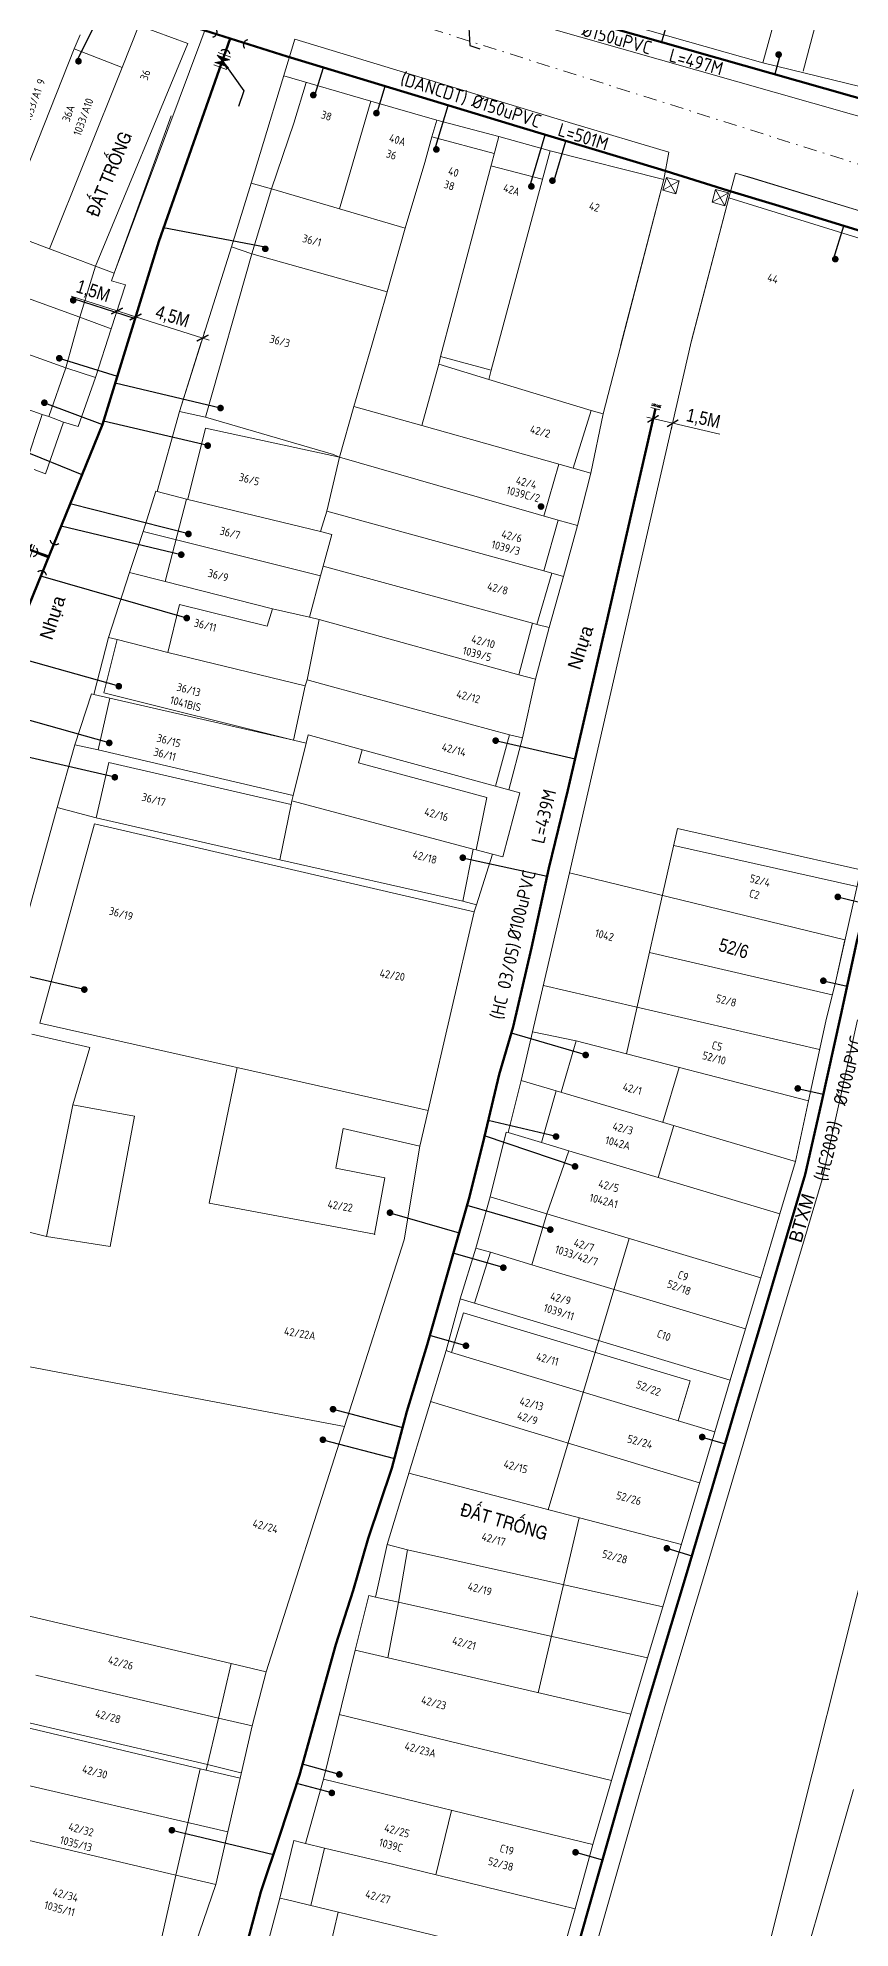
# Model space of a CAD drawing. Header units: inches. Extents: x 595615 to 1194060, y 1190840 to 2385448.
# Drawn here: x 596769.1 to 596830, y 1192142.7 to 1192284.4 of the extents above; entities that cross this region are included whole.
import ezdxf
from ezdxf.enums import TextEntityAlignment as Align

# ---------------------------------------------------------------- set-up
doc = ezdxf.new("R2010")
doc.units = ezdxf.units.IN
doc.header["$MEASUREMENT"] = 0
doc.linetypes.add('CENTER2', pattern=[1.125, 0.75, -0.125, 0.125, -0.125])
doc.linetypes.add('DASHDOTX2', pattern=[2, 1, -0.5, 0, -0.5])
doc.layers.get('Defpoints').update_dxf_attribs({"color": 1})
for name, color, linetype, lineweight in [('Chitiet', 4, 'Continuous', 9), ('DN 100 uPVC', 4, 'Continuous', 50), ('DN 150 uPVC', 4, 'Continuous', 50), ('DN 25 PE', 40, 'Continuous', 30), ('DUONG CACH LE', 112, 'Continuous', 5), ('Hogacong', 45, 'Continuous', 5), ('NAM-CDAI', 220, 'Continuous', 25), ('Nen tim duong', 9, 'CENTER2', 0), ('Nen_HTHANH-TP', 9, 'Continuous', 0), ('Nen_SN-HTHANH-TP_new', 7, 'Continuous', 0), ('Nen_SN_HTHANH_old', 9, 'Continuous', 0), ('TEXT PIPE', 3, 'Continuous', 25), ('Text_DiaDanh', 9, 'Continuous', 0), ('Text_GiaoThong', 142, 'Continuous', 0), ('TLK 15', 220, 'Continuous', 20), ('VAN', 7, 'Continuous', 20)]:
    doc.layers.add(name, color=color, linetype=linetype, lineweight=lineweight)
doc.layers.add('ki hieu van', color=170, linetype='Continuous')
doc.styles.add('Dia Danh', font='VHELVCN_0.TTF', dxfattribs={"height": 1})
doc.styles.add('Giao Thong', font='VAPTIMN_0.TTF', dxfattribs={"height": 1})
doc.styles.add('Sonha_QTB', font='isocp.shx', dxfattribs={"height": 0.6, "bigfont": 'bigfont.shx'})
doc.styles.add('text', font='isocp2.shx')
doc.styles.add('VNI-HC', font='VHELVCN_0.TTF')
doc.dimstyles.new('DUONG KICH THUOC', dxfattribs={"dimtxt": 1, "dimasz": 0.7, "dimexe": 0.5, "dimexo": 0.3, "dimgap": 0.2, "dimtad": 1, "dimzin": 0, "dimdsep": 46, "dimtxsty": 'VNI-HC', "dimblk": 'ARCHTICK', "dimcen": 0.09, "dimdle": 0.5, "dimclrd": 256, "dimclre": 256, "dimclrt": 256, "dimadec": 0, "dimazin": 0, "dimtfac": 1, "dimtofl": 0, "dimtmove": 0, "dimatfit": 3, "dimfxl": 1, "dimtolj": 1, "dimtzin": 0, "dimlwd": -1, "dimlwe": -1, "dimarcsym": 0})

# ---------------------------------------------------------------- blocks, each defined once
blk = doc.blocks.new('VAN')
at = {"layer": 'VAN'}
h = blk.add_hatch(color=256, dxfattribs=at)
h.paths.add_polyline_path([(0.21, -0.5), (0.49, 0), (0.21, 0.5)])
h.paths.add_polyline_path([(0.77, 0.5), (0.49, 0), (0.77, -0.5)])
at = {"layer": 'VAN', "ltscale": 100}
for p, q in [((0, 0.5), (0, -0.5)), ((0.77, -0.5), (0.21, 0.5)), ((0.21, -0.5), (0.77, 0.5)), ((0.21, 0.5), (0.21, -0.5)), ((0.77, 0.5), (0.77, -0.5)), ((0.98, 0.5), (0.98, -0.5))]:
    blk.add_line(p, q, dxfattribs=at)
blk = doc.blocks.new('TE+VAN')
at = {"layer": 'Chitiet', "ltscale": 100, "const_width": 0.1}
for points in [[(-0.35, 1.28, 0.571257), (0.35, 1.28)], [(1.1, 0.35, 0.571257), (1.1, -0.35)], [(0.35, -1.28, 0.571257), (-0.35, -1.28)]]:
    blk.add_lwpolyline(points, format="xyb", dxfattribs=at)
for points in [[(0, -1.08), (0, 1.08)], [(0.9, 0), (0, 0)]]:
    blk.add_lwpolyline(points, dxfattribs=at)
at = {"layer": 'VAN'}
blk.add_blockref('VAN', (1.3, 0), dxfattribs=at)
blk = doc.blocks.new('BIT')
at = {"layer": 'Chitiet', "ltscale": 100}
for p, q in [((0.35, 0), (-0.35, 0)), ((-0.3, -0.16), (-0.35, -0.21)), ((0.35, -0.16), (-0.35, -0.16)), ((-0.18, -0.16), (-0.34, -0.33)), ((-0.06, -0.16), (-0.22, -0.33)), ((0.07, -0.16), (-0.09, -0.33)), ((0.19, -0.16), (0.03, -0.33)), ((0.32, -0.16), (0.15, -0.33)), ((0.35, -0.25), (0.28, -0.33))]:
    blk.add_line(p, q, dxfattribs=at)
blk = doc.blocks.new('_ArchTick')
at = {"color": 0, "linetype": 'ByBlock', "const_width": 0.15}
blk.add_lwpolyline([(-0.5, -0.5), (0.5, 0.5)], dxfattribs=at)
blk = doc.blocks.new('*D56')
at = {"layer": 'Defpoints', "color": 0}
for p in [(596815.24, 1192255.86), (596816.71, 1192255.53), (596816.71, 1192255.53)]:
    blk.add_point(p, dxfattribs=at)
at = {"layer": 'DUONG CACH LE'}
for p, q in [((596814.76, 1192255.98), (596816.71, 1192255.53)), ((596815.18, 1192255.57), (596815.13, 1192255.38)), ((596816.64, 1192255.24), (596816.59, 1192255.04)), ((596816.71, 1192255.53), (596820.25, 1192254.71))]:
    blk.add_line(p, q, dxfattribs=at)
at = {"layer": 'DUONG CACH LE', "xscale": 0.7, "yscale": 0.7, "zscale": 0.7}
for p, rotation in [((596815.24, 1192255.86), 167.0652440470243), ((596816.71, 1192255.53), 347.0652440470244)]:
    blk.add_blockref('_ArchTick', p, dxfattribs=dict(at, rotation=rotation))
at = {"layer": 'DUONG CACH LE', "insert": (596819, 1192255.82), "char_height": 1, "attachment_point": 5, "rotation": 347.0652, "style": 'VNI-HC'}
blk.add_mtext('\\A1;1,5M', dxfattribs=at)
blk = doc.blocks.new('Hoga')
at = {"layer": 'Hogacong'}
for p, q in [((-0.5, 0.5), (0.5, -0.5)), ((-0.5, -0.5), (0.5, 0.5))]:
    blk.add_line(p, q, dxfattribs=at)
blk.add_lwpolyline([(-0.5, -0.5), (0.5, -0.5), (0.5, 0.5), (-0.5, 0.5)], close=True, dxfattribs=at)
blk = doc.blocks.new('TLK 15')
at = {"layer": 'TLK 15', "linetype": 'Continuous', "const_width": 0.25}
blk.add_lwpolyline([(-0.125, 0, 1), (0.125, 0, 1)], format="xyb", close=True, dxfattribs=at)
blk = doc.blocks.new('*D153')
at = {"layer": 'Defpoints', "color": 0}
for p in [(596775.03, 1192263.95), (596775.03, 1192263.95), (596776.42, 1192263.5)]:
    blk.add_point(p, dxfattribs=at)
at = {"layer": 'DUONG CACH LE'}
for p, q in [((596775.03, 1192263.95), (596771.58, 1192265.07)), ((596775.12, 1192264.24), (596775.19, 1192264.43)), ((596776.9, 1192263.35), (596775.03, 1192263.95)), ((596776.51, 1192263.79), (596776.58, 1192263.98))]:
    blk.add_line(p, q, dxfattribs=at)
at = {"layer": 'DUONG CACH LE', "xscale": 0.7, "yscale": 0.7, "zscale": 0.7}
for p, rotation in [((596775.03, 1192263.95), 162.0302553786172), ((596776.42, 1192263.5), 342.0302553786172)]:
    blk.add_blockref('_ArchTick', p, dxfattribs=dict(at, rotation=rotation))
at = {"layer": 'DUONG CACH LE', "insert": (596773.22, 1192265.38), "char_height": 1, "attachment_point": 5, "rotation": 342.0303, "style": 'VNI-HC'}
blk.add_mtext('\\A1;1,5M', dxfattribs=at)
blk = doc.blocks.new('*D154')
at = {"layer": 'Defpoints', "color": 0}
for p in [(596776.42, 1192263.5), (596781.45, 1192261.92), (596781.45, 1192261.92)]:
    blk.add_point(p, dxfattribs=at)
at = {"layer": 'DUONG CACH LE'}
for p, q in [((596775.94, 1192263.65), (596781.93, 1192261.77)), ((596776.51, 1192263.79), (596776.57, 1192263.98)), ((596781.54, 1192262.21), (596781.6, 1192262.4))]:
    blk.add_line(p, q, dxfattribs=at)
at = {"layer": 'DUONG CACH LE', "xscale": 0.7, "yscale": 0.7, "zscale": 0.7}
for p, rotation in [((596776.42, 1192263.5), 162.5339735797031), ((596781.45, 1192261.92), 342.5339735797031)]:
    blk.add_blockref('_ArchTick', p, dxfattribs=dict(at, rotation=rotation))
at = {"layer": 'DUONG CACH LE', "insert": (596779.17, 1192263.47), "char_height": 1, "attachment_point": 5, "rotation": 342.534, "style": 'VNI-HC'}
blk.add_mtext('\\A1;4,5M', dxfattribs=at)

msp = doc.modelspace()

# ---------------------------------------------------------------- linework, layer by layer
at = {"layer": 'DN 100 uPVC'}
for points in [[(596783.519, 1192284.383), (596778.165, 1192269.149), (596773.934, 1192255.449), (596768.433, 1192241.908), (596765.637, 1192231.988), (596761.406, 1192213.599), (596761.317, 1192205.846), (596755.011, 1192181.561), (596752.565, 1192169.005), (596748.081, 1192153.639), (596742.232, 1192132.849), (596741.035, 1192124.104)], [(596769.908, 1192245.539), (596754.8, 1192250.81), (596749.562, 1192252.525), (596743.565, 1192254.581), (596733.925, 1192258.438), (596728.283, 1192260.557), (596724.18, 1192261.842)], [(596815.419, 1192256.631), (596813.596, 1192248.694), (596812.085, 1192242.111), (596810.163, 1192233.742), (596808.85, 1192228.029), (596807.429, 1192222.171), (596806.119, 1192216.19), (596804.751, 1192210.286), (596803.693, 1192206.709), (596802.465, 1192201.535), (596801.425, 1192197.355), (596800.143, 1192192.911), (596798.283, 1192186.434), (596796.767, 1192181.44), (596795.654, 1192177.194), (596793.872, 1192171.904), (596792.742, 1192168.017), (596791.447, 1192163.968), (596788.728, 1192154.172), (596787.274, 1192149.756), (596785.818, 1192145.421), (596783.463, 1192136.642)]]:
    msp.add_lwpolyline(points, dxfattribs=at)
msp.add_lwpolyline([(596842.043, 1192266.882), (596838.952, 1192253.34), (596837.14, 1192245.711), (596835.01, 1192236.237), (596833.119, 1192227.825), (596831.63, 1192221.199), (596830.51, 1192216.583), (596829.316, 1192211.15), (596827.844, 1192204.487), (596826.656, 1192199.197), (596825.284, 1192194.595), (596823.377, 1192188.196, -0.0000973), (596823.377, 1192188.196), (596821.404, 1192181.583), (596819.686, 1192175.815), (596817.688, 1192169.099), (596816.597, 1192165.447, -0.0002228), (596816.597, 1192165.446), (596814.847, 1192159.606), (596813.098, 1192153.601), (596810.503, 1192144.493, -0.0000774), (596810.503, 1192144.493), (596808.525, 1192137.558), (596807.059, 1192130.886)], format="xyb", dxfattribs=at)
at = {"layer": 'DN 150 uPVC'}
for points in [[(596685.268, 1192331.966), (596737.006, 1192311.91), (596755.185, 1192304.864), (596776.018, 1192297.04), (596791.429, 1192291.681), (596800.276, 1192288.667), (596801.79, 1192288.119), (596838.255, 1192277.753), (596843.593, 1192275.644), (596884.395, 1192264.704), (596920.502, 1192255.075), (596946.849, 1192247.951, 0.0000461), (596946.849, 1192247.951), (596967.079, 1192242.485), (596986.889, 1192237.133)], [(596700.494, 1192316.307), (596710.356, 1192312.548), (596722.933, 1192307.755, -0.0001494), (596722.933, 1192307.755), (596731.681, 1192304.415), (596745.084, 1192299.298), (596759.193, 1192293.781), (596774.505, 1192287.721), (596780.674, 1192285.279), (596787.784, 1192283.039), (596797.369, 1192280.123), (596805.019, 1192277.797), (596815.823, 1192274.55), (596820.835, 1192272.984), (596824.419, 1192271.903), (596829.876, 1192270.234), (596832.869, 1192269.319), (596835.113, 1192268.723), (596911.595, 1192248.403), (596920.828, 1192245.95), (596922.505, 1192245.439)]]:
    msp.add_lwpolyline(points, format="xyb", dxfattribs=at)
at = {"layer": 'DN 25 PE'}
for p, q in [((596772.015, 1192282.678), (596774.505, 1192287.721)), ((596816.261, 1192285.475), (596815.875, 1192284.115)), ((596824.78, 1192283.176), (596824.361, 1192281.703)), ((596789.879, 1192280.139), (596790.509, 1192282.21)), ((596794.49, 1192278.661), (596795.141, 1192280.801)), ((596798.861, 1192276.063), (596799.865, 1192279.364)), ((596805.987, 1192273.292), (596807.149, 1192277.157)), ((596807.815, 1192273.722), (596808.707, 1192276.688)), ((596786.153, 1192268.735), (596778.526, 1192270.177)), ((596828.78, 1192267.838), (596829.544, 1192270.336)), ((596771.744, 1192264.881), (596776.38, 1192263.377)), ((596770.697, 1192260.406), (596775.05, 1192259.062)), ((596782.793, 1192256.67), (596774.891, 1192258.549)), ((596769.583, 1192257.07), (596773.934, 1192255.449)), ((596781.834, 1192253.857), (596774.004, 1192255.678)), ((596767.723, 1192253.58), (596772.402, 1192251.679)), ((596780.387, 1192247.235), (596771.518, 1192249.502)), ((596779.848, 1192245.679), (596770.834, 1192247.818)), ((596780.262, 1192240.924), (596769.326, 1192244.076)), ((596775.165, 1192235.816), (596767.338, 1192238.022)), ((596774.446, 1192231.566), (596766.175, 1192233.897)), ((596803.432, 1192231.737), (596809.388, 1192230.369)), ((596774.865, 1192228.992), (596765.446, 1192231.159)), ((596800.968, 1192222.958), (596807.298, 1192221.571)), ((596829.097, 1192220.022), (596831.22, 1192219.507)), ((596772.575, 1192213.072), (596761.852, 1192215.539)), ((596828.011, 1192213.733), (596829.792, 1192213.316)), ((596810.183, 1192208.167), (596804.611, 1192209.814)), ((596826.095, 1192205.657), (596828.009, 1192205.234)), ((596807.964, 1192202.053), (596802.875, 1192203.261)), ((596809.388, 1192199.81), (596802.601, 1192202.108)), ((596795.503, 1192196.343), (596800.701, 1192194.844)), ((596807.528, 1192195.075), (596801.287, 1192196.876)), ((596804.006, 1192192.222), (596800.256, 1192193.304)), ((596801.203, 1192186.366), (596798.487, 1192187.146)), ((596791.236, 1192181.608), (596796.453, 1192180.241)), ((596790.471, 1192179.316), (596795.842, 1192177.909)), ((596818.923, 1192179.52), (596820.638, 1192179.011)), ((596816.274, 1192171.178), (596818.142, 1192170.623)), ((596791.71, 1192154.223), (596788.954, 1192154.988)), ((596791.142, 1192152.84), (596788.519, 1192153.539)), ((596779.144, 1192150.042), (596786.762, 1192148.23)), ((596809.425, 1192148.386), (596811.448, 1192147.81))]:
    msp.add_line(p, q, dxfattribs=at)
at = {"layer": 'Nen tim duong', "linetype": 'DASHDOTX2'}
msp.add_line((596778.496, 1192291.462), (596839.581, 1192272.132), dxfattribs=at)
at = {"layer": 'Nen_HTHANH-TP', "linetype": 'Continuous'}
for p, q in [((596828.739, 1192290.395), (596826.488, 1192281.919)), ((596801.12, 1192286.95), (596837.598, 1192276.579)), ((596824.68, 1192286.899), (596823.474, 1192282.568)), ((596782.089, 1192286.254), (596774.816, 1192266.779)), ((596776.661, 1192285.36), (596775.414, 1192282.209)), ((596780.342, 1192284.013), (596776.661, 1192285.36)), ((596810.661, 1192286.178), (596823.474, 1192282.568)), ((596772.262, 1192284.647), (596771.803, 1192283.596)), ((596773.426, 1192267.308), (596780.342, 1192284.013)), ((596788.377, 1192284.342), (596809.207, 1192278.007)), ((596771.803, 1192283.596), (596766.414, 1192269.972)), ((596771.803, 1192283.596), (596775.414, 1192282.209)), ((596831.885, 1192280.505), (596823.474, 1192282.568)), ((596775.414, 1192282.209), (596769.965, 1192268.615)), ((596787.537, 1192281.58), (596794.076, 1192279.694)), ((596789.215, 1192281.09), (596788.297, 1192278.03)), ((596794.076, 1192279.694), (596791.712, 1192271.612)), ((596794.076, 1192279.694), (596799.027, 1192278.268)), ((596779.087, 1192278.572), (596774.816, 1192266.779)), ((596799.027, 1192278.268), (596798.638, 1192276.998)), ((596799.027, 1192278.268), (596803.658, 1192277.022)), ((596788.297, 1192278.03), (596786.621, 1192273.098)), ((596798.638, 1192276.998), (596798.11, 1192275.088)), ((596798.638, 1192276.998), (596803.329, 1192275.762)), ((596803.658, 1192277.022), (596799.301, 1192260.529)), ((596803.658, 1192277.022), (596807.519, 1192275.965)), ((596809.207, 1192278.007), (596816.419, 1192275.852)), ((596807.519, 1192275.965), (596803.102, 1192259.522)), ((596807.519, 1192275.965), (596816.041, 1192273.812)), ((596816.419, 1192275.852), (596816.041, 1192273.812)), ((596796.654, 1192270.156), (596798.11, 1192275.088)), ((596806.931, 1192273.835), (596803.08, 1192274.842)), ((596820.932, 1192272.436), (596821.43, 1192274.286)), ((596820.932, 1192272.436), (596821.43, 1192274.286)), ((596821.43, 1192274.286), (596822.491, 1192273.977)), ((596821.43, 1192274.286), (596833.483, 1192270.616)), ((596785.091, 1192273.537), (596783.605, 1192268.766)), ((596785.091, 1192273.537), (596786.621, 1192273.098)), ((596786.621, 1192273.098), (596785.145, 1192268.227)), ((596786.621, 1192273.098), (596791.712, 1192271.612)), ((596816.041, 1192273.812), (596811.485, 1192256.248)), ((596812.801, 1192261.339), (596816.041, 1192273.812)), ((596822.491, 1192273.977), (596833.483, 1192270.616)), ((596791.712, 1192271.612), (596796.654, 1192270.156)), ((596820.932, 1192272.436), (596818.13, 1192261.734)), ((596820.932, 1192272.436), (596818.13, 1192261.724)), ((596820.932, 1192272.436), (596833.145, 1192268.656)), ((596769.965, 1192268.615), (596766.414, 1192269.972)), ((596795.287, 1192265.375), (596796.654, 1192270.156)), ((596772.239, 1192263.477), (596758.135, 1192268.615)), ((596773.426, 1192267.308), (596769.965, 1192268.615)), ((596783.605, 1192268.766), (596779.715, 1192256.403)), ((596783.605, 1192268.766), (596785.145, 1192268.227)), ((596773.426, 1192267.308), (596772.239, 1192263.477)), ((596774.816, 1192266.779), (596773.426, 1192267.308)), ((596785.145, 1192268.227), (596781.665, 1192255.984)), ((596785.145, 1192268.227), (596795.287, 1192265.375)), ((596775.667, 1192265.909), (596774.6, 1192262.619)), ((596774.6, 1192262.619), (596775.667, 1192265.909)), ((596774.816, 1192266.779), (596774.607, 1192266.199)), ((596774.607, 1192266.199), (596774.816, 1192266.779)), ((596774.607, 1192266.199), (596775.667, 1192265.909)), ((596775.667, 1192265.909), (596774.607, 1192266.199)), ((596771.192, 1192259.696), (596757.038, 1192264.764)), ((596795.287, 1192265.375), (596794.131, 1192261.384)), ((596772.239, 1192263.477), (596771.192, 1192259.696)), ((596772.239, 1192263.477), (596774.6, 1192262.619)), ((596774.6, 1192262.619), (596773.403, 1192258.958)), ((596774.6, 1192262.619), (596773.403, 1192258.958)), ((596781.35, 1192261.614), (596779.715, 1192256.403)), ((596794.131, 1192261.384), (596792.804, 1192256.783)), ((596808.963, 1192221.816), (596818.13, 1192261.734)), ((596769.415, 1192256.194), (596755.781, 1192260.963)), ((596799.162, 1192259.968), (596797.886, 1192255.357)), ((596799.192, 1192260.068), (596799.162, 1192259.968)), ((596802.923, 1192258.821), (596799.162, 1192259.968)), ((596799.301, 1192260.529), (596799.192, 1192260.068)), ((596799.301, 1192260.529), (596803.102, 1192259.522)), ((596771.192, 1192259.696), (596769.905, 1192256.035)), ((596773.403, 1192258.958), (596771.192, 1192259.696)), ((596773.403, 1192258.958), (596772.116, 1192255.277)), ((596773.403, 1192258.958), (596772.116, 1192255.277)), ((596803.102, 1192259.522), (596802.923, 1192258.821)), ((596810.585, 1192256.498), (596802.923, 1192258.821)), ((596768.128, 1192252.333), (596769.415, 1192256.194)), ((596769.905, 1192256.035), (596769.415, 1192256.194)), ((596771.025, 1192255.626), (596769.658, 1192251.735)), ((596771.025, 1192255.626), (596769.658, 1192251.735)), ((596771.025, 1192255.626), (596769.905, 1192256.035)), ((596772.116, 1192255.277), (596771.025, 1192255.626)), ((596772.116, 1192255.277), (596771.025, 1192255.626)), ((596779.715, 1192256.403), (596778.04, 1192250.411)), ((596778.04, 1192250.411), (596779.715, 1192256.403)), ((596781.665, 1192255.984), (596779.715, 1192256.403)), ((596791.257, 1192253.182), (596781.665, 1192255.984)), ((596792.804, 1192256.783), (596791.727, 1192253.002)), ((596792.804, 1192256.783), (596797.886, 1192255.357)), ((596810.585, 1192256.498), (596809.238, 1192252.167)), ((596810.568, 1192251.788), (596811.485, 1192256.248)), ((596811.485, 1192256.248), (596810.585, 1192256.498)), ((596780.33, 1192249.833), (596781.656, 1192255.174)), ((596781.656, 1192255.174), (596791.727, 1192253.002)), ((596797.886, 1192255.357), (596809.238, 1192252.167)), ((596791.727, 1192253.002), (596790.761, 1192248.942)), ((596791.727, 1192253.002), (596791.257, 1192253.182)), ((596791.727, 1192253.002), (596808.121, 1192248.256)), ((596769.658, 1192251.735), (596768.818, 1192252.074)), ((596769.658, 1192251.735), (596768.818, 1192252.074)), ((596808.178, 1192252.466), (596807.051, 1192248.565)), ((596809.238, 1192252.167), (596810.568, 1192251.788)), ((596810.568, 1192251.788), (596809.572, 1192247.877)), ((596777.929, 1192250.431), (596776.982, 1192247.421)), ((596776.982, 1192247.421), (596777.929, 1192250.431)), ((596778.04, 1192250.411), (596777.929, 1192250.431)), ((596777.929, 1192250.431), (596778.04, 1192250.411)), ((596780.25, 1192249.853), (596778.04, 1192250.411)), ((596778.645, 1192243.672), (596780.25, 1192249.853)), ((596790.282, 1192247.421), (596780.25, 1192249.853)), ((596790.761, 1192248.942), (596790.282, 1192247.421)), ((596790.761, 1192248.942), (596807.054, 1192244.455)), ((596776.982, 1192247.421), (596775.974, 1192244.33)), ((596775.974, 1192244.33), (596776.982, 1192247.421)), ((596776.982, 1192247.421), (596790.285, 1192244.091)), ((596790.282, 1192247.421), (596791.152, 1192247.192)), ((596791.152, 1192247.192), (596790.504, 1192244.821)), ((596808.121, 1192248.256), (596807.054, 1192244.455)), ((596808.121, 1192248.256), (596809.572, 1192247.877)), ((596808.515, 1192244.046), (596809.572, 1192247.877)), ((596828.939, 1192213.722), (596836.183, 1192245.948)), ((596775.974, 1192244.33), (596774.398, 1192239.458)), ((596775.974, 1192244.33), (596774.398, 1192239.458)), ((596778.645, 1192243.672), (596775.974, 1192244.33)), ((596790.504, 1192244.821), (596790.285, 1192244.091)), ((596790.504, 1192244.821), (596806.197, 1192240.534)), ((596806.518, 1192240.454), (596807.644, 1192244.285)), ((596807.054, 1192244.455), (596808.515, 1192244.046)), ((596786.687, 1192241.618), (596778.645, 1192243.672)), ((596790.285, 1192244.091), (596789.477, 1192240.991)), ((596807.438, 1192240.225), (596808.515, 1192244.046)), ((596778.839, 1192238.352), (596779.706, 1192241.943)), ((596779.706, 1192241.943), (596786.298, 1192240.308)), ((596786.298, 1192240.308), (596786.687, 1192241.618)), ((596789.477, 1192240.991), (596786.687, 1192241.618)), ((596789.291, 1192236.3), (596790.197, 1192240.821)), ((596790.197, 1192240.821), (596789.477, 1192240.991)), ((596790.197, 1192240.821), (596805.161, 1192236.673)), ((596806.197, 1192240.534), (596805.161, 1192236.673)), ((596806.197, 1192240.534), (596806.518, 1192240.454)), ((596806.431, 1192236.344), (596807.438, 1192240.225)), ((596806.518, 1192240.454), (596807.438, 1192240.225)), ((596774.398, 1192239.458), (596773.302, 1192235.198)), ((596774.398, 1192239.458), (596773.302, 1192235.198)), ((596775.048, 1192239.309), (596774.042, 1192235.308)), ((596775.048, 1192239.309), (596774.398, 1192239.458)), ((596775.048, 1192239.309), (596778.839, 1192238.352)), ((596778.839, 1192238.352), (596789.141, 1192235.84)), ((596788.275, 1192231.77), (596789.141, 1192235.84)), ((596789.141, 1192235.84), (596789.291, 1192236.3)), ((596789.291, 1192236.3), (596791.201, 1192235.782)), ((596791.201, 1192235.782), (596804.464, 1192232.183)), ((596805.161, 1192236.673), (596806.431, 1192236.344)), ((596805.434, 1192231.953), (596806.431, 1192236.344)), ((596773.112, 1192235.257), (596771.865, 1192231.426)), ((596773.112, 1192235.257), (596771.865, 1192231.426)), ((596773.302, 1192235.198), (596773.112, 1192235.257)), ((596773.302, 1192235.198), (596773.112, 1192235.257)), ((596773.302, 1192235.198), (596788.275, 1192231.77)), ((596773.615, 1192231.038), (596774.502, 1192234.929)), ((596774.042, 1192235.308), (596788.275, 1192231.77)), ((596789.225, 1192231.54), (596788.238, 1192227.62)), ((596788.275, 1192231.77), (596789.225, 1192231.54)), ((596789.225, 1192231.54), (596789.374, 1192232.171)), ((596789.374, 1192232.171), (596793.455, 1192231.034)), ((596804.464, 1192232.183), (596803.427, 1192228.322)), ((596805.434, 1192231.953), (596804.408, 1192228.053)), ((596804.464, 1192232.183), (596805.434, 1192231.953)), ((596771.865, 1192231.426), (596770.549, 1192226.735)), ((596771.865, 1192231.426), (596770.549, 1192226.735)), ((596771.865, 1192231.426), (596773.615, 1192231.038)), ((596774.406, 1192230.088), (596773.469, 1192225.958)), ((596773.615, 1192231.038), (596788.238, 1192227.62)), ((596774.406, 1192230.088), (596788.088, 1192226.949)), ((596793.425, 1192231.054), (596793.136, 1192230.084)), ((596793.136, 1192230.084), (596802.778, 1192227.481)), ((596793.455, 1192231.034), (596803.427, 1192228.322)), ((596788.138, 1192227.21), (596788.238, 1192227.62)), ((596802.778, 1192227.481), (596801.961, 1192223.541)), ((596804.408, 1192228.053), (596803.427, 1192228.322)), ((596803.982, 1192223.022), (596805.238, 1192227.813)), ((596804.408, 1192228.053), (596805.238, 1192227.813)), ((596770.549, 1192226.735), (596766.171, 1192210.942)), ((596770.549, 1192226.735), (596766.171, 1192210.942)), ((596770.549, 1192226.735), (596773.469, 1192225.958)), ((596773.469, 1192225.958), (596787.232, 1192222.809)), ((596788.088, 1192226.949), (596787.232, 1192222.809)), ((596788.138, 1192227.21), (596788.088, 1192226.949)), ((596788.138, 1192227.21), (596801.741, 1192223.61)), ((596769.242, 1192210.554), (596773.35, 1192225.498)), ((596801.815, 1192218.891), (596773.35, 1192225.498)), ((596801.741, 1192223.61), (596800.974, 1192219.71)), ((596801.741, 1192223.61), (596801.961, 1192223.541)), ((596801.961, 1192223.541), (596803.191, 1192223.222)), ((596801.985, 1192219.431), (596803.191, 1192223.222)), ((596803.191, 1192223.222), (596803.982, 1192223.022)), ((596787.232, 1192222.809), (596800.974, 1192219.71)), ((596806.202, 1192209.904), (596808.963, 1192221.816)), ((596808.963, 1192221.816), (596829.627, 1192216.803)), ((596801.815, 1192218.891), (596798.367, 1192203.998)), ((596800.974, 1192219.71), (596801.985, 1192219.431)), ((596801.985, 1192219.431), (596801.815, 1192218.891)), ((596829.627, 1192216.803), (596828.939, 1192213.722)), ((596828.192, 1192210.712), (596828.939, 1192213.722)), ((596828.192, 1192210.712), (596828.939, 1192213.722)), ((596769.242, 1192210.554), (596798.367, 1192203.998)), ((596826.886, 1192204.721), (596828.192, 1192210.712)), ((596826.886, 1192204.721), (596828.192, 1192210.712)), ((596768.642, 1192209.734), (596772.983, 1192208.727)), ((596805.345, 1192206.263), (596806.202, 1192209.904)), ((596806.202, 1192209.904), (596809.463, 1192209.237)), ((596809.463, 1192209.237), (596808.336, 1192205.376)), ((596809.463, 1192209.237), (596826.886, 1192204.721)), ((596772.983, 1192208.727), (596771.727, 1192204.436)), ((596781.953, 1192197.045), (596784.044, 1192207.226)), ((596804.368, 1192202.343), (596805.345, 1192206.263)), ((596805.345, 1192206.263), (596825.92, 1192200.18)), ((596806.869, 1192201.605), (596807.966, 1192205.485)), ((596825.92, 1192200.18), (596826.886, 1192204.721)), ((596825.92, 1192200.18), (596826.886, 1192204.721)), ((596771.727, 1192204.436), (596769.745, 1192194.555)), ((596771.727, 1192204.436), (596776.337, 1192203.58)), ((596774.515, 1192193.799), (596776.337, 1192203.58)), ((596797.739, 1192201.337), (596798.367, 1192203.998)), ((596791.998, 1192202.663), (596791.45, 1192199.682)), ((596791.998, 1192202.663), (596797.739, 1192201.337)), ((596803.032, 1192197.532), (596804.218, 1192202.392)), ((596804.218, 1192202.392), (596804.368, 1192202.343)), ((596804.368, 1192202.343), (596806.869, 1192201.605)), ((596796.565, 1192194.316), (596797.739, 1192201.337)), ((596806.869, 1192201.605), (596808.929, 1192200.986)), ((596807.273, 1192196.255), (596808.929, 1192200.986)), ((596808.929, 1192200.986), (596824.753, 1192196.259)), ((596791.45, 1192199.682), (596795.111, 1192198.965)), ((596795.111, 1192198.965), (596794.354, 1192194.725)), ((596824.753, 1192196.259), (596825.92, 1192200.18)), ((596824.753, 1192196.259), (596825.92, 1192200.18)), ((596801.955, 1192193.681), (596803.032, 1192197.532)), ((596803.032, 1192197.532), (596807.273, 1192196.255)), ((596794.354, 1192194.725), (596781.953, 1192197.045)), ((596806.146, 1192192.434), (596807.273, 1192196.255)), ((596807.273, 1192196.255), (596823.317, 1192191.458)), ((596823.317, 1192191.458), (596824.753, 1192196.259)), ((596823.317, 1192191.458), (596824.753, 1192196.259)), ((596763.763, 1192196.02), (596769.745, 1192194.555)), ((596769.745, 1192194.555), (596774.515, 1192193.799)), ((596796.565, 1192194.316), (596792.086, 1192180.303)), ((596800.768, 1192189.89), (596801.955, 1192193.681)), ((596803.046, 1192193.382), (596801.839, 1192189.561)), ((596801.955, 1192193.681), (596803.046, 1192193.382)), ((596803.046, 1192193.382), (596806.146, 1192192.434)), ((596806.146, 1192192.434), (596822.18, 1192187.627)), ((596823.317, 1192191.458), (596822.18, 1192187.627)), ((596823.317, 1192191.458), (596822.18, 1192187.627)), ((596800.758, 1192189.87), (596799.721, 1192186.009)), ((596800.768, 1192189.89), (596800.758, 1192189.87)), ((596801.839, 1192189.561), (596800.768, 1192189.89)), ((596821.033, 1192183.786), (596801.839, 1192189.561)), ((596800.122, 1192185.869), (596801.009, 1192188.84)), ((596801.009, 1192188.84), (596818.013, 1192183.724)), ((596822.18, 1192187.627), (596821.033, 1192183.786)), ((596822.18, 1192187.627), (596821.033, 1192183.786)), ((596759.331, 1192186.506), (596792.086, 1192180.303)), ((596795.303, 1192171.455), (596799.721, 1192186.009)), ((596800.122, 1192185.869), (596799.721, 1192186.009)), ((596819.876, 1192179.915), (596800.122, 1192185.869)), ((596818.013, 1192183.724), (596817.126, 1192180.743)), ((596819.876, 1192179.915), (596821.033, 1192183.786)), ((596819.876, 1192179.915), (596821.033, 1192183.786)), ((596818.729, 1192176.084), (596798.555, 1192182.178)), ((596792.086, 1192180.303), (596786.211, 1192161.918)), ((596815.977, 1192166.802), (596819.876, 1192179.915)), ((596815.977, 1192166.802), (596819.876, 1192179.915)), ((596796.929, 1192176.807), (596817.363, 1192171.453)), ((596809.687, 1192173.464), (596806.622, 1192160.354)), ((596794.426, 1192167.515), (596795.303, 1192171.455)), ((596795.303, 1192171.455), (596796.814, 1192171.056)), ((596796.814, 1192171.056), (596796.147, 1192167.136)), ((596815.977, 1192166.802), (596796.814, 1192171.056)), ((596758.446, 1192168.436), (596783.6, 1192162.546)), ((596792.89, 1192163.553), (596793.926, 1192167.644)), ((596793.926, 1192167.644), (596794.426, 1192167.515)), ((596794.426, 1192167.515), (596796.147, 1192167.136)), ((596796.147, 1192167.136), (596795.35, 1192162.975)), ((596814.82, 1192162.971), (596796.147, 1192167.136)), ((596814.82, 1192162.971), (596815.977, 1192166.802)), ((596814.82, 1192162.971), (596815.977, 1192166.802)), ((596790.507, 1192153.861), (596792.89, 1192163.553)), ((596813.563, 1192158.75), (596792.89, 1192163.553)), ((596783.6, 1192162.546), (596782.654, 1192158.455)), ((596786.211, 1192161.918), (596783.6, 1192162.546)), ((596813.563, 1192158.75), (596814.82, 1192162.971)), ((596813.563, 1192158.75), (596814.82, 1192162.971)), ((596768.941, 1192161.674), (596782.654, 1192158.455)), ((596785.174, 1192157.857), (596786.211, 1192161.918)), ((596781.267, 1192154.654), (596768.034, 1192157.783)), ((596768.124, 1192158.173), (596781.827, 1192154.974)), ((596782.654, 1192158.455), (596781.727, 1192154.544)), ((596782.654, 1192158.455), (596785.174, 1192157.857)), ((596784.257, 1192153.946), (596785.174, 1192157.857)), ((596791.699, 1192158.708), (596812.116, 1192153.757)), ((596810.731, 1192148.978), (596813.563, 1192158.75)), ((596810.731, 1192148.978), (596813.563, 1192158.75)), ((596781.827, 1192154.974), (596784.307, 1192154.346)), ((596765.987, 1192153.942), (596783.341, 1192149.916)), ((596781.267, 1192154.654), (596780.33, 1192150.573)), ((596781.267, 1192154.654), (596784.257, 1192153.946)), ((596783.341, 1192149.916), (596784.257, 1192153.946)), ((596789.171, 1192149.05), (596790.507, 1192153.861)), ((596790.507, 1192153.861), (596802.88, 1192150.861)), ((596790.507, 1192153.861), (596802.88, 1192150.861)), ((596825.524, 1192136.561), (596830.285, 1192153.085)), ((596810.731, 1192148.978), (596802.88, 1192150.861)), ((596810.731, 1192148.978), (596802.88, 1192150.861)), ((596765.13, 1192150.041), (596779.453, 1192146.672)), ((596780.33, 1192150.573), (596779.453, 1192146.672)), ((596783.341, 1192149.916), (596782.444, 1192145.975)), ((596788.301, 1192149.27), (596787.245, 1192144.949)), ((596788.861, 1192149.12), (596788.301, 1192149.27)), ((596788.861, 1192149.12), (596789.171, 1192149.05)), ((596789.171, 1192149.05), (596790.602, 1192148.691)), ((596790.602, 1192148.691), (596789.565, 1192144.391)), ((596790.602, 1192148.691), (596795.793, 1192147.476)), ((596809.385, 1192144.157), (596810.731, 1192148.978)), ((596809.385, 1192144.157), (596810.731, 1192148.978)), ((596777.68, 1192138.861), (596779.453, 1192146.672)), ((596779.453, 1192146.672), (596782.444, 1192145.975)), ((596809.385, 1192144.157), (596795.793, 1192147.476)), ((596779.83, 1192138.333), (596782.444, 1192145.975)), ((596785.939, 1192140.068), (596787.245, 1192144.949)), ((596787.245, 1192144.949), (596787.715, 1192144.839)), ((596808.159, 1192139.896), (596787.715, 1192144.839)), ((596790.459, 1192138.981), (596791.615, 1192143.892)), ((596808.159, 1192139.896), (596809.385, 1192144.157))]:
    msp.add_line(p, q, dxfattribs=at)
for points in [[(596785.091, 1192273.537), (596788.377, 1192284.342)], [(596813.258, 1192208.253), (596817.078, 1192225.145), (596830.813, 1192222.058)], [(596816.793, 1192223.882), (596830.529, 1192220.794)], [(596814.975, 1192215.844), (596828.681, 1192212.683)], [(596827.729, 1192208.587), (596807.009, 1192213.388)], [(596817.193, 1192207.233), (596815.977, 1192203.12)], [(596816.794, 1192202.878), (596815.631, 1192198.984)], [(596807.362, 1192174.073), (596813.443, 1192194.41)], [(596798.952, 1192146.704), (596800.122, 1192151.53)]]:
    msp.add_lwpolyline(points, dxfattribs=at)
for points in [[(596882.444, 1192257.606), (596855.99, 1192264.637, 0.4181218), (596854.763, 1192263.915), (596822.774, 1192136.762, 0.4171704), (596824.245, 1192134.33), (596875.323, 1192122.025, 0.3868547), (596877.683, 1192123.32), (596894.658, 1192172.766), (596898.093, 1192183.838), (596907.828, 1192215.274), (596917.581, 1192245.826)], [(596830.578, 1192210.801), (596829.105, 1192204.137), (596827.913, 1192198.829), (596826.537, 1192194.211), (596824.63, 1192187.812, -0.0000973), (596824.63, 1192187.811), (596822.656, 1192181.198), (596820.938, 1192175.43), (596818.941, 1192168.714), (596817.85, 1192165.062, -0.0002228), (596817.849, 1192165.061), (596816.099, 1192159.222), (596814.351, 1192153.22), (596811.757, 1192144.114, -0.0000774), (596811.757, 1192144.114), (596809.783, 1192137.194), (596808.661, 1192132.099, 0.402679), (596809.384, 1192130.916), (596852.675, 1192119.572)]]:
    msp.add_lwpolyline(points, format="xyb", dxfattribs=at)
for p in [(596800.974, 1192219.71), (596794.354, 1192194.725)]:
    msp.add_point(p, dxfattribs=at)

# ---------------------------------------------------------------- block references
at = {"layer": 'Chitiet'}
for name, p, rotation in [('TE+VAN', (596783.519, 1192284.383), 250.7774780222556), ('BIT', (596815.419, 1192256.631), 164.654881853961), ('TE+VAN', (596769.874, 1192245.453), 158.2950541867203)]:
    msp.add_blockref(name, p, dxfattribs=dict(at, rotation=rotation))
at = {"layer": 'Hogacong', "rotation": 344.6261665757249}
for p in [(596816.589, 1192273.355), (596820.282, 1192272.456)]:
    msp.add_blockref('Hoga', p, dxfattribs=at)
at = {"layer": 'TLK 15', "rotation": 359.9999999934133}
for p in [(596772.14, 1192282.678), (596824.655, 1192283.176), (596789.754, 1192280.139), (596794.49, 1192278.786), (596798.986, 1192276.063), (596806.112, 1192273.292), (596807.69, 1192273.722), (596786.153, 1192268.61), (596771.744, 1192264.756), (596770.697, 1192260.406), (596769.583, 1192257.07), (596782.793, 1192256.67), (596781.834, 1192253.857), (596806.837, 1192249.289), (596780.387, 1192247.235), (596779.848, 1192245.679), (596780.262, 1192240.924), (596775.165, 1192235.816), (596774.446, 1192231.566), (596803.432, 1192231.737), (596774.865, 1192228.992), (596800.968, 1192222.958), (596829.097, 1192220.022), (596772.575, 1192213.072), (596810.183, 1192208.167), (596826.095, 1192205.657), (596807.964, 1192202.053), (596809.388, 1192199.81), (596795.503, 1192196.343), (596807.528, 1192195.075), (596804.006, 1192192.222), (596801.203, 1192186.366), (596791.236, 1192181.608), (596790.471, 1192179.316), (596818.923, 1192179.52), (596816.274, 1192171.178), (596791.71, 1192154.223), (596791.142, 1192152.84), (596779.144, 1192150.042), (596809.425, 1192148.386)]:
    msp.add_blockref('TLK 15', p, dxfattribs=at)
at = {"layer": 'TLK 15'}
for p in [(596772.14, 1192282.678), (596824.655, 1192283.176), (596789.754, 1192280.139), (596794.49, 1192278.786), (596798.986, 1192276.063), (596806.112, 1192273.292), (596807.69, 1192273.722), (596786.153, 1192268.61), (596828.905, 1192267.838), (596771.744, 1192264.756), (596770.697, 1192260.406), (596769.583, 1192257.07), (596782.793, 1192256.67), (596781.834, 1192253.857), (596806.837, 1192249.289), (596780.387, 1192247.235), (596779.848, 1192245.679), (596780.262, 1192240.924), (596775.165, 1192235.816), (596774.446, 1192231.566), (596803.432, 1192231.737), (596774.865, 1192228.992), (596800.968, 1192222.958), (596829.097, 1192220.022), (596772.575, 1192213.072), (596828.011, 1192213.733), (596828.011, 1192213.733), (596810.183, 1192208.167), (596826.095, 1192205.657), (596807.964, 1192202.053), (596809.388, 1192199.81), (596795.503, 1192196.343), (596807.528, 1192195.075), (596804.006, 1192192.222), (596801.203, 1192186.366), (596791.236, 1192181.608), (596790.471, 1192179.316), (596818.923, 1192179.52), (596816.274, 1192171.178), (596791.71, 1192154.223), (596791.142, 1192152.84), (596779.144, 1192150.042), (596809.425, 1192148.386)]:
    msp.add_blockref('TLK 15', p, dxfattribs=at)

# ---------------------------------------------------------------- texts
at = {"layer": 'NAM-CDAI', "style": 'text'}
for s, rotation, p in [('L=497M', 344.65791, (596816.368, 1192282.688)), ('(DANCDT)', 342.53808, (596796.203, 1192280.944)), ('L=501M', 342.53808, (596808.023, 1192277.122)), ('L=439M', 76.97226, (596807.059, 1192223.945)), ('(HC 03/05)', 76.97226, (596803.979, 1192210.756)), ('(HC2003)', 76.04601, (596828.284, 1192198.634))]:
    msp.add_text(s, height=1, rotation=rotation, dxfattribs=at).set_placement(p)
at = {"layer": 'Nen_SN-HTHANH-TP_new', "style": 'Sonha_QTB'}
for s, rotation, p in [('36', 70.04623, (596777.147, 1192281.65)), ('36A', 70.04623, (596771.383, 1192278.767)), ('38', 342.64207, (596790.735, 1192278.59)), ('40A', 342.64207, (596796.076, 1192276.773)), ('40', 342.64207, (596800.27, 1192274.375)), ('42A', 342.64207, (596804.632, 1192273.037)), ('42', 342.64207, (596810.835, 1192271.76)), ('36/1', 345.04623, (596789.648, 1192269.243)), ('44', 342.64207, (596824.227, 1192266.388)), ('36/3', 345.04623, (596787.241, 1192261.693)), ('42/2', 345.04623, (596806.774, 1192254.92)), ('36/5', 345.04623, (596784.948, 1192251.326)), ('42/4', 345.04623, (596805.733, 1192251.081)), ('36/7', 345.04623, (596783.51, 1192247.302)), ('42/6', 345.04623, (596804.644, 1192247.064)), ('36/9', 345.04623, (596782.621, 1192244.129)), ('42/8', 345.04623, (596803.582, 1192243.146)), ('36/11', 345.04623, (596781.647, 1192240.386)), ('42/10', 345.04623, (596802.499, 1192239.151)), ('36/13', 345.04623, (596780.405, 1192235.555)), ('42/12', 345.04623, (596801.383, 1192235.037)), ('36/15', 345.04623, (596778.913, 1192231.733)), ('42/14', 345.04623, (596800.305, 1192231.06)), ('36/17', 345.04623, (596777.777, 1192227.31)), ('42/16', 345.04623, (596798.987, 1192226.201)), ('42/18', 345.04623, (596798.12, 1192223.002)), ('52/4', 345.24142, (596823.269, 1192221.243)), ('36/19', 345.04623, (596775.331, 1192218.766)), ('42/20', 350.55038, (596795.681, 1192214.159)), ('52/10', 345.24142, (596819.825, 1192207.937)), ('42/1', 345.04623, (596813.686, 1192205.627)), ('42/3', 345.04623, (596812.974, 1192202.659)), ('42/5', 345.04623, (596811.911, 1192198.347)), ('42/22', 350.55038, (596791.769, 1192196.847)), ('42/7', 342.16361, (596810.058, 1192193.899)), ('52/18', 339.6061, (596817.188, 1192190.73)), ('42/9', 345.04623, (596808.308, 1192189.908)), ('42/22A', 350.55038, (596788.75, 1192187.284)), ('42/11', 345.04623, (596807.317, 1192185.364)), ('42/13', 345.04623, (596806.129, 1192182.009)), ('42/15', 345.04623, (596804.937, 1192177.299)), ('42/24', 345.04623, (596786.162, 1192172.827)), ('42/17', 345.04623, (596803.279, 1192171.856)), ('42/19', 345.04623, (596802.245, 1192168.126)), ('42/21', 345.04623, (596801.072, 1192164.064)), ('42/26', 345.04623, (596775.311, 1192162.588)), ('42/23', 345.04623, (596798.794, 1192159.599)), ('42/28', 345.04623, (596774.355, 1192158.571)), ('42/23A', 345.04623, (596797.785, 1192156.074)), ('42/30', 345.04623, (596773.366, 1192154.418)), ('42/32', 345.04623, (596772.337, 1192150.094)), ('42/25', 345.04623, (596796.032, 1192150.002)), ('C19', 345.04623, (596804.272, 1192148.582)), ('42/34', 345.04623, (596771.17, 1192145.194)), ('42/27', 345.04623, (596794.599, 1192145.041))]:
    msp.add_text(s, height=0.6, rotation=rotation, dxfattribs=at).set_placement(p, align=Align.MIDDLE)
at = {"layer": 'Nen_SN_HTHANH_old', "style": 'Sonha_QTB'}
for s, rotation, p in [('1033/A1 9', 70.04623, (596768.82, 1192279.781)), ('1033/A10', 70.04623, (596772.504, 1192278.501)), ('36', 342.64207, (596795.606, 1192275.673)), ('38', 342.64207, (596799.952, 1192273.369)), ('1039C/2', 345.04623, (596805.499, 1192250.211)), ('1039/3', 345.04623, (596804.192, 1192246.195)), ('1039/5', 345.04623, (596802.043, 1192238.238)), ('1041BIS', 345.04623, (596780.178, 1192234.502)), ('36/11', 345.04623, (596778.611, 1192230.709)), ('C2', 345.24142, (596822.842, 1192220.218)), ('1042', 345.24142, (596811.59, 1192217.153)), ('52/8', 345.24142, (596820.728, 1192212.248)), ('C5', 345.24142, (596820.043, 1192208.841)), ('1042A', 345.04623, (596812.596, 1192201.567)), ('1042A1', 345.04623, (596811.537, 1192197.227)), ('1033/42/7', 342.16361, (596809.495, 1192193.126)), ('C9', 339.6061, (596817.494, 1192191.608)), ('1039/11', 342.16361, (596808.177, 1192188.893)), ('C10', 339.6061, (596816.052, 1192187.141)), ('52/22', 339.6061, (596814.898, 1192183.178)), ('42/9', 342.16361, (596805.821, 1192180.939)), ('52/24', 345.04623, (596814.258, 1192179.173)), ('52/26', 345.04623, (596813.423, 1192174.932)), ('52/28', 345.04623, (596812.371, 1192170.545)), ('1035/13', 345.04623, (596771.958, 1192149.031)), ('1039C', 345.04623, (596795.577, 1192148.923)), ('52/38', 345.04623, (596803.818, 1192147.504)), ('1035/11', 345.04623, (596770.721, 1192144.161))]:
    msp.add_text(s, height=0.6, rotation=rotation, dxfattribs=at).set_placement(p, align=Align.MIDDLE)
at = {"layer": 'TEXT PIPE', "style": 'text'}
for s, rotation, p in [('%%c150uPVC', 344.32279, (596809.828, 1192284.606)), ('%%c150uPVC', 342.20296, (596801.559, 1192279.28)), ('%%c100uPVC', 76.63715, (596805.236, 1192216.72)), ('%%c100uPVC', 75.71089, (596829.7, 1192204.314))]:
    msp.add_text(s, height=1, rotation=rotation, dxfattribs=at).set_placement(p)
at = {"layer": 'Text_DiaDanh', "linetype": 'Continuous', "style": 'Dia Danh'}
for s, rotation, p in [('ÑAÁT TROÁNG', 67.45078, (596774.235, 1192274.309)), ('52/6', 343.79694, (596821.304, 1192216.181)), ('ÑAÁT TROÁNG', 343.79694, (596804.136, 1192173.395))]:
    msp.add_text(s, height=1, rotation=rotation, dxfattribs=at).set_placement(p, align=Align.MIDDLE)
at = {"layer": 'Text_GiaoThong', "linetype": 'Continuous', "style": 'Giao Thong'}
for s, rotation, p in [('Nhöïa', 72.16783, (596770.267, 1192240.931)), ('Nhöïa', 72.16783, (596809.869, 1192238.697)), ('BTXM', 73.77393, (596826.387, 1192195.947))]:
    msp.add_text(s, height=1, rotation=rotation, dxfattribs=at).set_placement(p, align=Align.MIDDLE)

# ---------------------------------------------------------------- dimensions: what is measured, and where the dimension line sits
at = {"layer": 'DUONG CACH LE'}
for p1, p2, text, picture, middle in [((596776.421, 1192263.502), (596775.032, 1192263.953), '1,5M', '*D153', (596773.217, 1192265.379)), ((596776.421, 1192263.502), (596781.451, 1192261.92), '4,5M', '*D154', (596779.175, 1192263.471)), ((596815.243, 1192255.864), (596816.705, 1192255.528), '1,5M', '*D56', (596818.995, 1192255.82))]:
    dim = msp.add_aligned_dim(p1=p1, p2=p2, distance=0, text=text, dimstyle='DUONG KICH THUOC', override={"dimpost": 'M'}, dxfattribs=at)
    dim.commit()
    dim.dimension.update_dxf_attribs({"geometry": picture, "text_midpoint": middle})

# ---------------------------------------------------------------- leaders
at = {"layer": 'ki hieu van'}
for points in [[(596801.131, 1192290.25), (596801.501, 1192283.86), (596802.256, 1192283.606)], [(596782.933, 1192282.698), (596784.545, 1192280.445), (596784.135, 1192279.294)]]:
    msp.add_leader(points, dimstyle='DUONG KICH THUOC', override={"dimgap": 0.2, "dimtad": 0}, dxfattribs=at)

doc.saveas('drawing.dxf')
